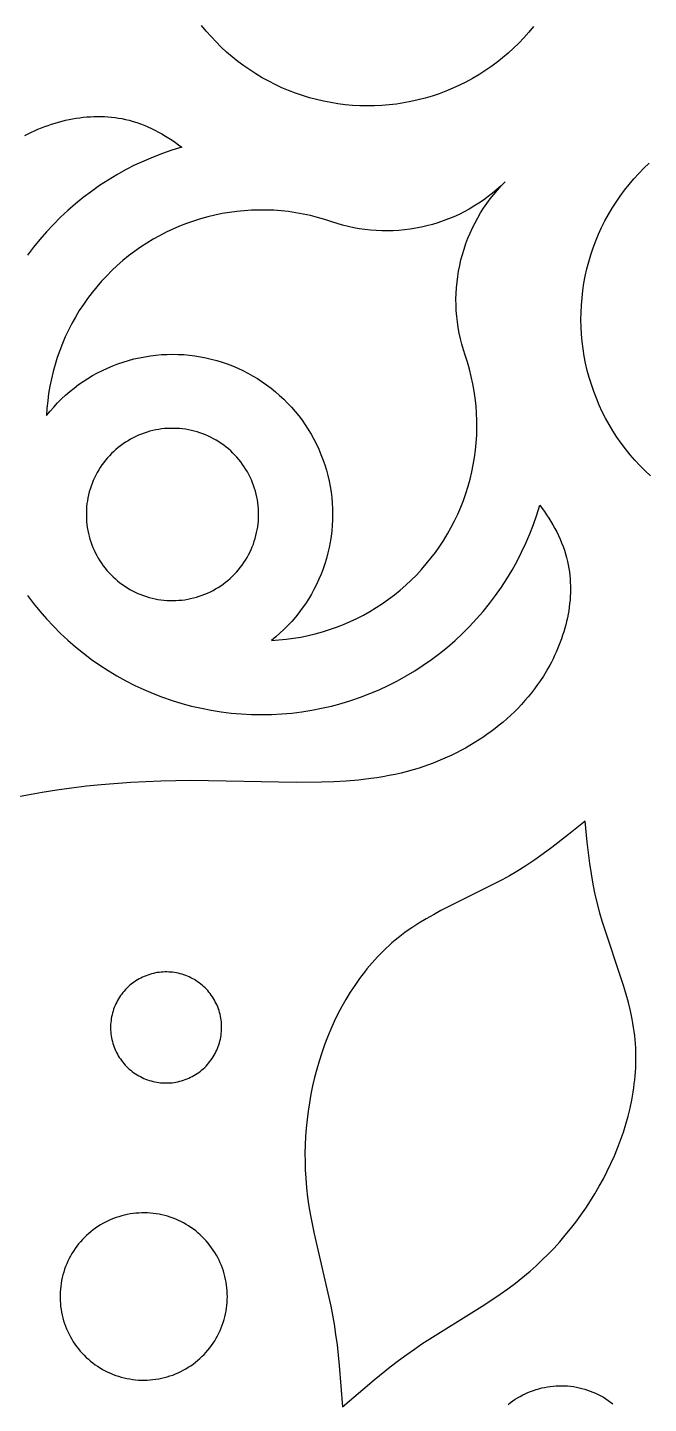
# Model space of a CAD drawing. Header units: millimetres. Extents: x -808 to 145, y 470 to 1424.
# Drawn here: x -531.9 to -415.2, y 606.6 to 865.2 of the extents above; entities that cross this region are included whole.
import ezdxf

# ---------------------------------------------------------------- set-up
doc = ezdxf.new("R2010")
doc.units = ezdxf.units.MM
doc.layers.add('Layer 05', color=12, linetype='Continuous', true_color=0xde0000)

msp = doc.modelspace()

# ---------------------------------------------------------------- linework, layer by layer
at = {"layer": 'Layer 05'}
for points in [[(-436.86, 865.37), (-437.74, 864.32), (-438.65, 863.29), (-439.6, 862.29), (-440.59, 861.33), (-441.61, 860.4), (-442.66, 859.51), (-443.74, 858.65), (-444.84, 857.84), (-445.98, 857.06), (-447.14, 856.32), (-448.33, 855.62), (-449.54, 854.96), (-450.77, 854.35), (-452.03, 853.78), (-453.3, 853.25), (-454.59, 852.76), (-455.89, 852.32), (-457.21, 851.93), (-458.55, 851.58), (-459.89, 851.28), (-461.24, 851.03), (-462.6, 850.82), (-463.97, 850.66), (-465.34, 850.54), (-466.72, 850.48), (-468.1, 850.46), (-469.47, 850.49), (-470.85, 850.56), (-472.22, 850.69), (-473.59, 850.86), (-474.95, 851.08), (-476.3, 851.34), (-477.64, 851.65), (-478.97, 852.01), (-480.29, 852.41), (-481.59, 852.86), (-482.88, 853.35), (-484.14, 853.89), (-485.39, 854.47), (-486.62, 855.1), (-487.83, 855.76), (-489.01, 856.47), (-490.17, 857.22), (-491.3, 858), (-492.4, 858.83), (-493.47, 859.69), (-494.52, 860.59), (-495.53, 861.53), (-496.51, 862.5), (-497.45, 863.5), (-498.36, 864.53), (-499.23, 865.6)], [(-532.46, 844.9), (-531.85, 845.21), (-531.23, 845.51), (-530.61, 845.79), (-529.98, 846.07), (-529.34, 846.33), (-528.71, 846.57), (-528.06, 846.8), (-527.42, 847.02), (-526.77, 847.23), (-526.11, 847.42), (-525.45, 847.6), (-524.79, 847.76), (-524.13, 847.9), (-523.47, 848.03), (-522.8, 848.15), (-522.14, 848.25), (-521.47, 848.33), (-520.8, 848.39), (-520.14, 848.44), (-519.47, 848.47), (-518.8, 848.49), (-518.14, 848.49), (-517.48, 848.46), (-516.82, 848.42), (-516.16, 848.36), (-515.5, 848.29), (-514.85, 848.19), (-514.2, 848.07), (-513.55, 847.94), (-512.83, 847.76), (-512.12, 847.56), (-511.41, 847.34), (-510.71, 847.09), (-510.02, 846.82), (-509.33, 846.53), (-508.66, 846.22), (-507.99, 845.9), (-507.33, 845.55), (-506.67, 845.19), (-506.03, 844.81), (-505.4, 844.41), (-504.78, 844.01), (-504.16, 843.58), (-503.56, 843.15), (-502.97, 842.7)], [(-502.97, 842.7), (-504.79, 842.15), (-506.58, 841.53), (-508.35, 840.85), (-510.1, 840.1), (-511.82, 839.3), (-513.51, 838.44), (-515.17, 837.52), (-516.8, 836.54), (-518.39, 835.5), (-519.94, 834.41), (-521.46, 833.27), (-522.93, 832.08), (-524.36, 830.83), (-525.75, 829.54), (-527.09, 828.19), (-528.39, 826.8), (-529.63, 825.37), (-530.82, 823.9), (-531.96, 822.38)], [(-414.88, 780.93), (-415.88, 781.87), (-416.85, 782.85), (-417.79, 783.86), (-418.69, 784.91), (-419.55, 785.98), (-420.37, 787.08), (-421.16, 788.21), (-421.91, 789.37), (-422.62, 790.55), (-423.28, 791.76), (-423.91, 792.99), (-424.49, 794.23), (-425.02, 795.5), (-425.52, 796.79), (-425.97, 798.09), (-426.37, 799.41), (-426.73, 800.74), (-427.04, 802.08), (-427.3, 803.43), (-427.52, 804.79), (-427.69, 806.16), (-427.82, 807.53), (-427.89, 808.9), (-427.92, 810.28), (-427.9, 811.66), (-427.84, 813.03), (-427.72, 814.41), (-427.56, 815.77), (-427.35, 817.14), (-427.1, 818.49), (-426.8, 819.83), (-426.45, 821.17), (-426.05, 822.49), (-425.61, 823.79), (-425.13, 825.08), (-424.6, 826.35), (-424.03, 827.61), (-423.42, 828.84), (-422.76, 830.05), (-422.06, 831.24), (-421.32, 832.4), (-420.54, 833.53), (-419.72, 834.64), (-418.87, 835.72), (-417.98, 836.77), (-417.05, 837.79), (-416.09, 838.77), (-415.09, 839.73)], [(-442.16, 836.22), (-442.93, 835.47), (-443.72, 834.76), (-444.54, 834.07), (-445.38, 833.41), (-446.24, 832.78), (-447.12, 832.17), (-448.03, 831.6), (-448.95, 831.06), (-449.89, 830.55), (-450.84, 830.07), (-451.81, 829.63), (-452.8, 829.21), (-453.8, 828.84), (-454.81, 828.49), (-455.83, 828.18), (-456.86, 827.91), (-457.9, 827.67), (-458.95, 827.46), (-460.01, 827.29), (-461.07, 827.16), (-462.13, 827.06), (-463.2, 827), (-464.27, 826.97), (-465.34, 826.98), (-466.4, 827.03), (-467.47, 827.11), (-468.53, 827.23), (-469.59, 827.39), (-470.64, 827.58), (-471.68, 827.81), (-472.72, 828.07), (-473.75, 828.36), (-474.76, 828.7)], [(-449.68, 803.62), (-450.01, 804.63), (-450.31, 805.66), (-450.57, 806.7), (-450.8, 807.74), (-450.99, 808.79), (-451.14, 809.85), (-451.26, 810.91), (-451.35, 811.98), (-451.39, 813.04), (-451.41, 814.11), (-451.38, 815.18), (-451.32, 816.25), (-451.22, 817.31), (-451.09, 818.37), (-450.92, 819.43), (-450.71, 820.47), (-450.47, 821.52), (-450.2, 822.55), (-449.89, 823.57), (-449.54, 824.58), (-449.16, 825.58), (-448.75, 826.57), (-448.31, 827.54), (-447.83, 828.49), (-447.32, 829.43), (-446.78, 830.35), (-446.21, 831.26), (-445.6, 832.14), (-444.97, 833), (-444.31, 833.84), (-443.62, 834.66), (-442.9, 835.45), (-442.16, 836.22)], [(-474.76, 828.7), (-476.09, 829.13), (-477.42, 829.51), (-478.77, 829.85), (-480.13, 830.14), (-481.5, 830.39), (-482.88, 830.59), (-484.27, 830.74), (-485.65, 830.84), (-487.04, 830.89), (-488.44, 830.9), (-489.83, 830.86), (-491.22, 830.77), (-492.6, 830.64), (-493.98, 830.45), (-495.35, 830.22), (-496.72, 829.94), (-498.07, 829.62), (-499.41, 829.25), (-500.74, 828.83), (-502.05, 828.37), (-503.35, 827.86), (-504.63, 827.31), (-505.89, 826.71), (-507.12, 826.07), (-508.34, 825.39), (-509.53, 824.67), (-510.69, 823.91), (-511.83, 823.11), (-512.94, 822.27), (-514.02, 821.39), (-515.07, 820.47), (-516.09, 819.52), (-517.07, 818.54), (-518.02, 817.52), (-518.93, 816.47), (-519.81, 815.39), (-520.65, 814.28), (-521.45, 813.14), (-522.21, 811.98), (-522.93, 810.78), (-523.61, 809.57), (-524.25, 808.33), (-524.84, 807.07), (-525.39, 805.8), (-525.9, 804.5), (-526.36, 803.19), (-526.78, 801.86), (-527.15, 800.52), (-527.47, 799.16), (-527.75, 797.8), (-527.98, 796.42), (-528.16, 795.04), (-528.29, 793.66), (-528.38, 792.27)], [(-528.38, 792.27), (-527.72, 793.08), (-527.03, 793.87), (-526.31, 794.64), (-525.57, 795.38), (-524.8, 796.09), (-524.01, 796.78), (-523.19, 797.44), (-522.35, 798.07), (-521.49, 798.67), (-520.61, 799.24), (-519.71, 799.78), (-518.79, 800.28), (-517.85, 800.76), (-516.9, 801.2), (-515.93, 801.61), (-514.95, 801.98), (-513.96, 802.32), (-512.96, 802.63), (-511.94, 802.9), (-510.92, 803.13), (-509.89, 803.33), (-508.85, 803.49), (-507.81, 803.62), (-506.77, 803.71), (-505.72, 803.76), (-504.67, 803.78), (-503.62, 803.76), (-502.57, 803.71), (-501.53, 803.61), (-500.49, 803.48), (-499.45, 803.32), (-498.42, 803.12), (-497.4, 802.88), (-496.38, 802.61), (-495.38, 802.3), (-494.39, 801.96), (-493.41, 801.58), (-492.44, 801.17), (-491.49, 800.73), (-490.56, 800.25), (-489.64, 799.74), (-488.74, 799.2), (-487.86, 798.63), (-487, 798.03), (-486.16, 797.4), (-485.35, 796.73), (-484.56, 796.05), (-483.79, 795.33), (-483.05, 794.59), (-482.33, 793.82), (-481.64, 793.03), (-480.98, 792.21), (-480.35, 791.38), (-479.75, 790.52), (-479.18, 789.64), (-478.64, 788.74), (-478.13, 787.82), (-477.65, 786.89), (-477.21, 785.93), (-476.8, 784.97), (-476.42, 783.99), (-476.08, 783), (-475.77, 781.99), (-475.5, 780.98), (-475.26, 779.96), (-475.06, 778.93), (-474.9, 777.89), (-474.77, 776.85), (-474.67, 775.81), (-474.62, 774.76), (-474.6, 773.71), (-474.62, 772.66), (-474.67, 771.61), (-474.76, 770.57), (-474.89, 769.53), (-475.05, 768.49), (-475.25, 767.46), (-475.48, 766.44), (-475.75, 765.42), (-476.06, 764.42), (-476.4, 763.43), (-476.77, 762.45), (-477.18, 761.48), (-477.62, 760.53), (-478.1, 759.59), (-478.6, 758.67), (-479.14, 757.77), (-479.71, 756.89), (-480.31, 756.03), (-480.94, 755.19), (-481.6, 754.37), (-482.29, 753.58), (-483, 752.81), (-483.74, 752.07), (-484.5, 751.35), (-485.3, 750.66), (-486.11, 750)], [(-486.11, 750), (-484.72, 750.08), (-483.33, 750.22), (-481.95, 750.4), (-480.58, 750.63), (-479.22, 750.91), (-477.86, 751.23), (-476.52, 751.6), (-475.19, 752.02), (-473.88, 752.48), (-472.58, 752.99), (-471.31, 753.54), (-470.05, 754.13), (-468.81, 754.77), (-467.59, 755.45), (-466.4, 756.17), (-465.24, 756.93), (-464.1, 757.73), (-462.99, 758.57), (-461.91, 759.45), (-460.86, 760.36), (-459.84, 761.31), (-458.86, 762.29), (-457.9, 763.31), (-456.99, 764.36), (-456.11, 765.44), (-455.27, 766.55), (-454.47, 767.69), (-453.71, 768.85), (-452.99, 770.04), (-452.31, 771.26), (-451.67, 772.49), (-451.07, 773.75), (-450.52, 775.03), (-450.01, 776.32), (-449.55, 777.64), (-449.13, 778.97), (-448.76, 780.31), (-448.44, 781.66), (-448.16, 783.02), (-447.93, 784.4), (-447.74, 785.78), (-447.61, 787.16), (-447.52, 788.55), (-447.48, 789.94), (-447.49, 791.33), (-447.54, 792.72), (-447.64, 794.11), (-447.79, 795.5), (-447.99, 796.87), (-448.24, 798.24), (-448.53, 799.61), (-448.87, 800.96), (-449.25, 802.29), (-449.68, 803.62)], [(-435.68, 775.4), (-435.23, 774.82), (-434.8, 774.22), (-434.37, 773.6), (-433.96, 772.98), (-433.57, 772.35), (-433.19, 771.71), (-432.83, 771.05), (-432.48, 770.39), (-432.16, 769.72), (-431.85, 769.04), (-431.56, 768.36), (-431.29, 767.67), (-431.04, 766.96), (-430.82, 766.26), (-430.62, 765.55), (-430.44, 764.83), (-430.31, 764.18), (-430.19, 763.53), (-430.09, 762.88), (-430.01, 762.22), (-429.96, 761.56), (-429.92, 760.9), (-429.89, 760.24), (-429.89, 759.57), (-429.9, 758.91), (-429.94, 758.24), (-429.98, 757.57), (-430.05, 756.91), (-430.13, 756.24), (-430.23, 755.57), (-430.35, 754.91), (-430.48, 754.25), (-430.62, 753.58), (-430.78, 752.92), (-430.96, 752.27), (-431.15, 751.61), (-431.36, 750.96), (-431.57, 750.32), (-431.81, 749.67), (-432.05, 749.03), (-432.31, 748.4), (-432.58, 747.77), (-432.87, 747.15), (-433.17, 746.53), (-433.48, 745.92), (-433.8, 745.32), (-434.13, 744.72), (-434.47, 744.13), (-434.98, 743.3), (-435.51, 742.49), (-436.06, 741.7), (-436.63, 740.92), (-437.21, 740.16), (-437.82, 739.41), (-438.45, 738.68), (-439.09, 737.97), (-439.75, 737.27), (-440.43, 736.59), (-441.12, 735.93), (-441.83, 735.28), (-442.56, 734.65), (-443.3, 734.04), (-444.05, 733.45), (-444.81, 732.87), (-445.59, 732.3), (-446.38, 731.76), (-447.18, 731.23), (-447.99, 730.72), (-448.82, 730.23), (-449.65, 729.76), (-450.49, 729.3), (-451.34, 728.86), (-452.19, 728.44), (-453.06, 728.04), (-453.93, 727.65), (-454.8, 727.29), (-455.69, 726.94), (-456.57, 726.61), (-457.47, 726.3), (-458.36, 726), (-459.48, 725.66), (-460.6, 725.35), (-461.73, 725.07), (-462.86, 724.81), (-463.99, 724.58), (-465.13, 724.37), (-466.27, 724.18), (-467.42, 724.01), (-469.72, 723.74), (-472.03, 723.54), (-474.36, 723.4), (-476.69, 723.32), (-481.39, 723.29), (-501.23, 723.67), (-506.88, 723.56), (-512.5, 723.3), (-518.1, 722.87), (-520.89, 722.58), (-523.66, 722.25), (-526.43, 721.86), (-529.19, 721.43), (-531.94, 720.93), (-534.67, 720.38)], [(-531.95, 758.46), (-530.81, 756.94), (-529.61, 755.47), (-528.37, 754.04), (-527.07, 752.65), (-525.73, 751.31), (-524.34, 750.01), (-522.91, 748.77), (-521.44, 747.57), (-519.92, 746.43), (-518.37, 745.34), (-516.77, 744.31), (-515.15, 743.33), (-513.49, 742.41), (-511.8, 741.55), (-510.08, 740.74), (-508.33, 740), (-506.56, 739.32), (-504.76, 738.7), (-502.95, 738.15), (-501.12, 737.66), (-499.27, 737.23), (-497.4, 736.87), (-495.53, 736.57), (-493.65, 736.34), (-491.76, 736.17), (-489.86, 736.07), (-487.96, 736.04), (-486.06, 736.07), (-484.17, 736.17), (-482.28, 736.34), (-480.4, 736.57), (-478.52, 736.86), (-476.66, 737.23), (-474.81, 737.65), (-472.97, 738.14), (-471.16, 738.7), (-469.36, 739.31), (-467.59, 739.99), (-465.85, 740.73), (-464.13, 741.54), (-462.43, 742.4), (-460.77, 743.32), (-459.15, 744.29), (-457.55, 745.33), (-456, 746.41), (-454.48, 747.56), (-453.01, 748.75), (-451.57, 749.99), (-450.19, 751.29), (-448.84, 752.63), (-447.55, 754.02), (-446.3, 755.45), (-445.11, 756.92), (-443.96, 758.44), (-442.88, 759.99), (-441.84, 761.58), (-440.86, 763.21), (-439.94, 764.87), (-439.08, 766.56), (-438.28, 768.28), (-437.53, 770.02), (-436.85, 771.8), (-436.23, 773.59), (-435.68, 775.4)], [(-427.16, 715.99), (-430.26, 713.5), (-433.4, 711.06), (-435, 709.88), (-436.62, 708.73), (-438.28, 707.63), (-439.96, 706.58), (-441.35, 705.77), (-442.75, 704.99), (-454.25, 699.2), (-455.66, 698.44), (-457.04, 697.65), (-458.4, 696.83), (-459.73, 695.97), (-460.38, 695.52), (-461.02, 695.06), (-461.66, 694.59), (-462.28, 694.1), (-462.86, 693.63), (-463.44, 693.14), (-464, 692.64), (-464.55, 692.13), (-465.09, 691.61), (-465.63, 691.08), (-466.15, 690.53), (-466.67, 689.98), (-467.17, 689.41), (-467.67, 688.83), (-468.15, 688.24), (-468.63, 687.64), (-469.1, 687.03), (-469.55, 686.42), (-470.44, 685.15), (-471.29, 683.86), (-472.09, 682.52), (-472.86, 681.16), (-473.59, 679.77), (-474.28, 678.35), (-474.93, 676.9), (-475.54, 675.44), (-476.11, 673.95), (-476.64, 672.44), (-477.12, 670.91), (-477.57, 669.37), (-477.98, 667.82), (-478.35, 666.25), (-478.67, 664.68), (-478.96, 663.1), (-479.2, 661.51), (-479.41, 659.93), (-479.57, 658.34), (-479.69, 656.75), (-479.77, 655.16), (-479.8, 653.58), (-479.79, 652.01), (-479.75, 650.45), (-479.65, 648.89), (-479.5, 647.12), (-479.29, 645.36), (-479.04, 643.61), (-478.75, 641.88), (-478.07, 638.44), (-474.96, 624.87), (-474.63, 623.16), (-474.32, 621.45), (-474.03, 619.53), (-473.77, 617.6), (-473.35, 613.71), (-472.76, 605.92)], [(-472.76, 605.92), (-466.82, 611.01), (-463.78, 613.46), (-462.23, 614.65), (-460.66, 615.79), (-459.24, 616.79), (-457.8, 617.76), (-446.01, 625.16), (-443.1, 627.11), (-441.66, 628.13), (-440.25, 629.19), (-438.86, 630.28), (-437.49, 631.43), (-436.33, 632.46), (-435.19, 633.53), (-434.07, 634.64), (-432.98, 635.78), (-431.91, 636.96), (-430.88, 638.17), (-429.87, 639.41), (-428.89, 640.67), (-427.94, 641.97), (-427.02, 643.29), (-426.14, 644.63), (-425.29, 645.99), (-424.48, 647.38), (-423.71, 648.79), (-422.98, 650.21), (-422.29, 651.65), (-421.64, 653.11), (-421.03, 654.58), (-420.47, 656.06), (-419.95, 657.55), (-419.48, 659.05), (-419.06, 660.56), (-418.69, 662.07), (-418.37, 663.58), (-418.1, 665.1), (-417.99, 665.86), (-417.89, 666.62), (-417.8, 667.38), (-417.73, 668.14), (-417.67, 668.9), (-417.63, 669.66), (-417.6, 670.42), (-417.58, 671.18), (-417.58, 671.93), (-417.6, 672.68), (-417.63, 673.44), (-417.67, 674.19), (-417.73, 674.94), (-417.81, 675.68), (-417.91, 676.47), (-418.02, 677.25), (-418.15, 678.03), (-418.29, 678.81), (-418.63, 680.36), (-419.01, 681.9), (-419.43, 683.43), (-419.88, 684.97), (-423.92, 697.19), (-424.36, 698.73), (-424.77, 700.28), (-425.22, 702.22), (-425.61, 704.17), (-425.95, 706.13), (-426.24, 708.09), (-426.74, 712.04), (-427.16, 715.99)], [(-441.61, 606.37), (-441.18, 606.71), (-440.74, 607.03), (-440.28, 607.34), (-439.82, 607.63), (-439.35, 607.9), (-438.87, 608.16), (-438.38, 608.4), (-437.88, 608.62), (-437.38, 608.83), (-436.87, 609.02), (-436.35, 609.19), (-435.82, 609.34), (-435.29, 609.48), (-434.76, 609.59), (-434.22, 609.69), (-433.68, 609.77), (-433.14, 609.83), (-432.6, 609.87), (-432.05, 609.89), (-431.51, 609.9), (-430.96, 609.88), (-430.42, 609.85), (-429.87, 609.8), (-429.33, 609.72), (-428.79, 609.63), (-428.26, 609.52), (-427.73, 609.39), (-427.2, 609.25), (-426.68, 609.08), (-426.17, 608.9), (-425.66, 608.7), (-425.16, 608.48), (-424.67, 608.25), (-424.18, 608), (-423.71, 607.73), (-423.24, 607.44), (-422.79, 607.14), (-422.34, 606.83), (-421.91, 606.5)]]:
    msp.add_lwpolyline(points, dxfattribs=at)
for points in [[(-516.15, 785.12), (-516.54, 784.72), (-516.92, 784.3), (-517.28, 783.87), (-517.63, 783.43), (-517.96, 782.97), (-518.27, 782.51), (-518.57, 782.03), (-518.85, 781.55), (-519.12, 781.05), (-519.37, 780.55), (-519.6, 780.03), (-519.81, 779.51), (-520, 778.98), (-520.18, 778.45), (-520.33, 777.91), (-520.47, 777.37), (-520.59, 776.82), (-520.69, 776.26), (-520.77, 775.71), (-520.83, 775.15), (-520.87, 774.59), (-520.89, 774.03), (-520.89, 773.46), (-520.88, 772.9), (-520.84, 772.34), (-520.79, 771.78), (-520.71, 771.22), (-520.62, 770.67), (-520.5, 770.12), (-520.37, 769.57), (-520.22, 769.03), (-520.05, 768.5), (-519.86, 767.97), (-519.65, 767.45), (-519.42, 766.93), (-519.18, 766.42), (-518.92, 765.93), (-518.64, 765.44), (-518.35, 764.96), (-518.04, 764.49), (-517.71, 764.03), (-517.37, 763.59), (-517.01, 763.15), (-516.64, 762.73), (-516.25, 762.32), (-515.85, 761.93), (-515.44, 761.55), (-515.01, 761.19), (-514.57, 760.84), (-514.12, 760.5), (-513.66, 760.18), (-513.18, 759.88), (-512.7, 759.59), (-512.21, 759.32), (-511.7, 759.07), (-511.19, 758.84), (-510.67, 758.62), (-510.15, 758.42), (-509.61, 758.24), (-509.08, 758.08), (-508.53, 757.94), (-507.98, 757.82), (-507.43, 757.71), (-506.88, 757.63), (-506.32, 757.56), (-505.76, 757.52), (-505.2, 757.49), (-504.63, 757.48), (-504.07, 757.49), (-503.51, 757.53), (-502.95, 757.58), (-502.39, 757.65), (-501.84, 757.74), (-501.29, 757.85), (-500.74, 757.98), (-500.2, 758.12), (-499.66, 758.29), (-499.13, 758.47), (-498.61, 758.68), (-498.09, 758.9), (-497.58, 759.13), (-497.08, 759.39), (-496.59, 759.66), (-496.11, 759.95), (-495.64, 760.26), (-495.18, 760.58), (-494.73, 760.92), (-494.29, 761.28), (-493.87, 761.64), (-493.46, 762.03), (-493.06, 762.43), (-492.67, 762.84), (-492.31, 763.26), (-491.95, 763.7), (-491.61, 764.15), (-491.29, 764.61), (-490.98, 765.08), (-490.69, 765.56), (-490.42, 766.05), (-490.16, 766.55), (-489.93, 767.06), (-489.71, 767.58), (-489.5, 768.1), (-489.32, 768.63), (-489.15, 769.17), (-489.01, 769.71), (-488.88, 770.26), (-488.77, 770.81), (-488.68, 771.36), (-488.61, 771.92), (-488.56, 772.48), (-488.53, 773.04), (-488.51, 773.6), (-488.52, 774.17), (-488.55, 774.73), (-488.59, 775.29), (-488.66, 775.85), (-488.74, 776.4), (-488.85, 776.95), (-488.97, 777.5), (-489.11, 778.05), (-489.28, 778.58), (-489.45, 779.12), (-489.65, 779.64), (-489.87, 780.16), (-490.1, 780.67), (-490.36, 781.17), (-490.62, 781.67), (-490.91, 782.15), (-491.21, 782.63), (-491.53, 783.09), (-491.87, 783.54), (-492.22, 783.98), (-492.58, 784.41), (-492.96, 784.82), (-493.36, 785.22), (-493.76, 785.61), (-494.18, 785.98), (-494.62, 786.34), (-495.06, 786.68), (-495.52, 787.01), (-495.99, 787.32), (-496.47, 787.61), (-496.96, 787.89), (-497.45, 788.15), (-497.96, 788.39), (-498.48, 788.62), (-499, 788.83), (-499.53, 789.02), (-500.06, 789.19), (-500.6, 789.34), (-501.15, 789.47), (-501.7, 789.58), (-502.25, 789.68), (-502.81, 789.75), (-503.37, 789.81), (-503.93, 789.85), (-504.49, 789.86), (-505.06, 789.86), (-505.62, 789.84), (-506.18, 789.8), (-506.74, 789.74), (-507.29, 789.66), (-507.85, 789.56), (-508.4, 789.44), (-508.94, 789.3), (-509.48, 789.15), (-510.01, 788.97), (-510.54, 788.78), (-511.06, 788.57), (-511.58, 788.34), (-512.08, 788.09), (-512.58, 787.82), (-513.06, 787.54), (-513.54, 787.24), (-514, 786.93), (-514.46, 786.6), (-514.9, 786.25), (-515.33, 785.89), (-515.75, 785.51)], [(-506.21, 666.81), (-505.85, 666.8), (-505.49, 666.81), (-505.12, 666.83), (-504.76, 666.86), (-504.4, 666.91), (-504.05, 666.97), (-503.69, 667.04), (-503.34, 667.12), (-502.99, 667.21), (-502.64, 667.32), (-502.3, 667.44), (-501.96, 667.57), (-501.63, 667.71), (-501.3, 667.87), (-500.98, 668.03), (-500.66, 668.21), (-500.35, 668.39), (-500.05, 668.59), (-499.75, 668.8), (-499.46, 669.02), (-499.18, 669.25), (-498.91, 669.49), (-498.64, 669.73), (-498.39, 669.99), (-498.14, 670.25), (-497.9, 670.53), (-497.67, 670.81), (-497.46, 671.1), (-497.25, 671.39), (-497.05, 671.7), (-496.86, 672.01), (-496.69, 672.33), (-496.52, 672.65), (-496.37, 672.98), (-496.23, 673.31), (-496.1, 673.65), (-495.98, 673.99), (-495.87, 674.34), (-495.78, 674.69), (-495.69, 675.04), (-495.62, 675.39), (-495.56, 675.75), (-495.52, 676.11), (-495.49, 676.47), (-495.47, 676.83), (-495.46, 677.2), (-495.46, 677.56), (-495.48, 677.92), (-495.51, 678.28), (-495.55, 678.64), (-495.61, 679), (-495.67, 679.35), (-495.75, 679.71), (-495.85, 680.06), (-495.95, 680.41), (-496.07, 680.75), (-496.19, 681.09), (-496.33, 681.42), (-496.48, 681.75), (-496.65, 682.08), (-496.82, 682.39), (-497, 682.71), (-497.2, 683.01), (-497.41, 683.31), (-497.62, 683.6), (-497.85, 683.88), (-498.08, 684.16), (-498.33, 684.43), (-498.58, 684.68), (-498.84, 684.93), (-499.12, 685.17), (-499.39, 685.4), (-499.68, 685.63), (-499.98, 685.84), (-500.28, 686.04), (-500.59, 686.23), (-500.9, 686.4), (-501.22, 686.57), (-501.55, 686.73), (-501.88, 686.87), (-502.22, 687.01), (-502.56, 687.13), (-502.91, 687.24), (-503.26, 687.34), (-503.61, 687.42), (-503.96, 687.5), (-504.32, 687.56), (-504.68, 687.61), (-505.04, 687.64), (-505.4, 687.66), (-505.76, 687.68), (-506.12, 687.67), (-506.49, 687.66), (-506.85, 687.63), (-507.21, 687.59), (-507.57, 687.54), (-507.92, 687.48), (-508.28, 687.4), (-508.63, 687.31), (-508.98, 687.21), (-509.32, 687.1), (-509.66, 686.97), (-510, 686.84), (-510.33, 686.69), (-510.65, 686.53), (-510.97, 686.36), (-511.29, 686.18), (-511.59, 685.98), (-511.89, 685.78), (-512.19, 685.57), (-512.47, 685.35), (-512.75, 685.11), (-513.02, 684.87), (-513.28, 684.62), (-513.53, 684.36), (-513.77, 684.09), (-514.01, 683.81), (-514.23, 683.52), (-514.44, 683.23), (-514.65, 682.93), (-514.84, 682.62), (-515.02, 682.31), (-515.19, 681.99), (-515.35, 681.67), (-515.5, 681.34), (-515.63, 681), (-515.76, 680.66), (-515.87, 680.32), (-515.97, 679.97), (-516.06, 679.62), (-516.14, 679.26), (-516.2, 678.9), (-516.25, 678.55), (-516.29, 678.19), (-516.32, 677.82), (-516.33, 677.46), (-516.33, 677.1), (-516.32, 676.74), (-516.3, 676.38), (-516.26, 676.02), (-516.21, 675.66), (-516.15, 675.3), (-516.08, 674.95), (-515.99, 674.59), (-515.9, 674.24), (-515.79, 673.9), (-515.66, 673.56), (-515.53, 673.22), (-515.38, 672.89), (-515.23, 672.56), (-515.06, 672.24), (-514.88, 671.93), (-514.69, 671.62), (-514.49, 671.32), (-514.28, 671.02), (-514.06, 670.73), (-513.83, 670.45), (-513.59, 670.18), (-513.34, 669.92), (-513.08, 669.67), (-512.81, 669.42), (-512.54, 669.19), (-512.25, 668.96), (-511.96, 668.74), (-511.67, 668.54), (-511.36, 668.34), (-511.05, 668.16), (-510.73, 667.99), (-510.41, 667.82), (-510.08, 667.67), (-509.74, 667.53), (-509.4, 667.41), (-509.06, 667.29), (-508.71, 667.19), (-508.36, 667.1), (-508.01, 667.02), (-507.65, 666.95), (-507.29, 666.89), (-506.93, 666.85), (-506.57, 666.82)], [(-524.36, 633.3), (-524.58, 632.8), (-524.78, 632.3), (-524.97, 631.78), (-525.14, 631.27), (-525.29, 630.74), (-525.42, 630.21), (-525.54, 629.68), (-525.63, 629.14), (-525.71, 628.6), (-525.77, 628.06), (-525.81, 627.51), (-525.83, 626.97), (-525.83, 626.42), (-525.81, 625.88), (-525.77, 625.33), (-525.72, 624.79), (-525.64, 624.25), (-525.55, 623.71), (-525.44, 623.18), (-525.31, 622.65), (-525.16, 622.12), (-524.99, 621.6), (-524.81, 621.09), (-524.61, 620.58), (-524.39, 620.08), (-524.15, 619.59), (-523.89, 619.11), (-523.62, 618.63), (-523.34, 618.17), (-523.03, 617.71), (-522.72, 617.27), (-522.38, 616.84), (-522.03, 616.42), (-521.67, 616.01), (-521.29, 615.62), (-520.9, 615.23), (-520.5, 614.87), (-520.09, 614.51), (-519.66, 614.17), (-519.22, 613.85), (-518.77, 613.54), (-518.31, 613.25), (-517.84, 612.97), (-517.36, 612.71), (-516.87, 612.47), (-516.37, 612.24), (-515.87, 612.03), (-515.36, 611.84), (-514.84, 611.67), (-514.32, 611.51), (-513.79, 611.38), (-513.26, 611.26), (-512.72, 611.16), (-512.18, 611.08), (-511.64, 611.01), (-511.09, 610.97), (-510.55, 610.95), (-510, 610.94), (-509.46, 610.95), (-508.91, 610.99), (-508.37, 611.04), (-507.83, 611.11), (-507.29, 611.19), (-506.75, 611.3), (-506.22, 611.43), (-505.7, 611.57), (-505.17, 611.73), (-504.66, 611.91), (-504.15, 612.11), (-503.65, 612.33), (-503.16, 612.56), (-502.67, 612.81), (-502.19, 613.08), (-501.73, 613.36), (-501.27, 613.66), (-500.82, 613.97), (-500.39, 614.3), (-499.97, 614.65), (-499.56, 615.01), (-499.16, 615.38), (-498.77, 615.77), (-498.4, 616.17), (-498.04, 616.58), (-497.7, 617), (-497.37, 617.44), (-497.06, 617.89), (-496.76, 618.34), (-496.48, 618.81), (-496.22, 619.29), (-495.97, 619.78), (-495.74, 620.27), (-495.53, 620.77), (-495.33, 621.28), (-495.16, 621.8), (-495, 622.32), (-494.85, 622.85), (-494.73, 623.38), (-494.63, 623.92), (-494.54, 624.45), (-494.47, 625), (-494.42, 625.54), (-494.39, 626.08), (-494.38, 626.63), (-494.39, 627.18), (-494.42, 627.72), (-494.47, 628.27), (-494.53, 628.81), (-494.61, 629.35), (-494.72, 629.88), (-494.84, 630.41), (-494.98, 630.94), (-495.14, 631.46), (-495.31, 631.98), (-495.5, 632.49), (-495.72, 632.99), (-495.94, 633.49), (-496.19, 633.98), (-496.45, 634.46), (-496.73, 634.93), (-497.03, 635.39), (-497.34, 635.83), (-497.66, 636.27), (-498, 636.7), (-498.36, 637.11), (-498.73, 637.51), (-499.11, 637.9), (-499.51, 638.28), (-499.92, 638.64), (-500.34, 638.98), (-500.77, 639.32), (-501.22, 639.63), (-501.67, 639.93), (-502.14, 640.22), (-502.61, 640.49), (-503.1, 640.74), (-503.59, 640.97), (-504.09, 641.19), (-504.6, 641.39), (-505.11, 641.57), (-505.63, 641.74), (-506.16, 641.88), (-506.69, 642.01), (-507.23, 642.12), (-507.76, 642.21), (-508.3, 642.28), (-508.85, 642.33), (-509.39, 642.37), (-509.94, 642.38), (-510.48, 642.38), (-511.03, 642.36), (-511.57, 642.32), (-512.12, 642.26), (-512.66, 642.18), (-513.19, 642.08), (-513.73, 641.96), (-514.25, 641.83), (-514.78, 641.67), (-515.3, 641.5), (-515.81, 641.31), (-516.31, 641.11), (-516.81, 640.88), (-517.3, 640.64), (-517.78, 640.38), (-518.25, 640.11), (-518.72, 639.82), (-519.17, 639.51), (-519.61, 639.19), (-520.04, 638.85), (-520.45, 638.5), (-520.86, 638.13), (-521.25, 637.75), (-521.63, 637.36), (-521.99, 636.95), (-522.34, 636.54), (-522.68, 636.11), (-523, 635.66), (-523.3, 635.21), (-523.59, 634.75), (-523.86, 634.27), (-524.12, 633.79)]]:
    msp.add_lwpolyline(points, close=True, dxfattribs=at)

doc.saveas('drawing.dxf')
